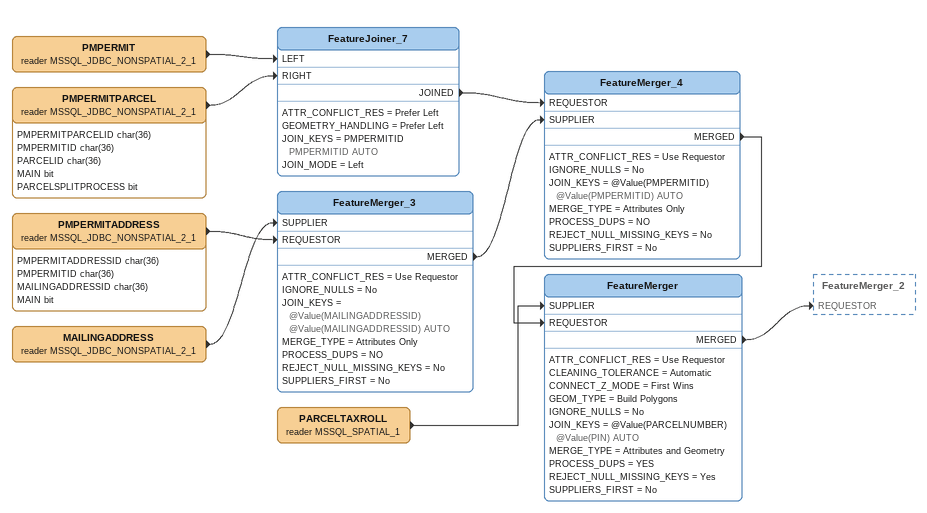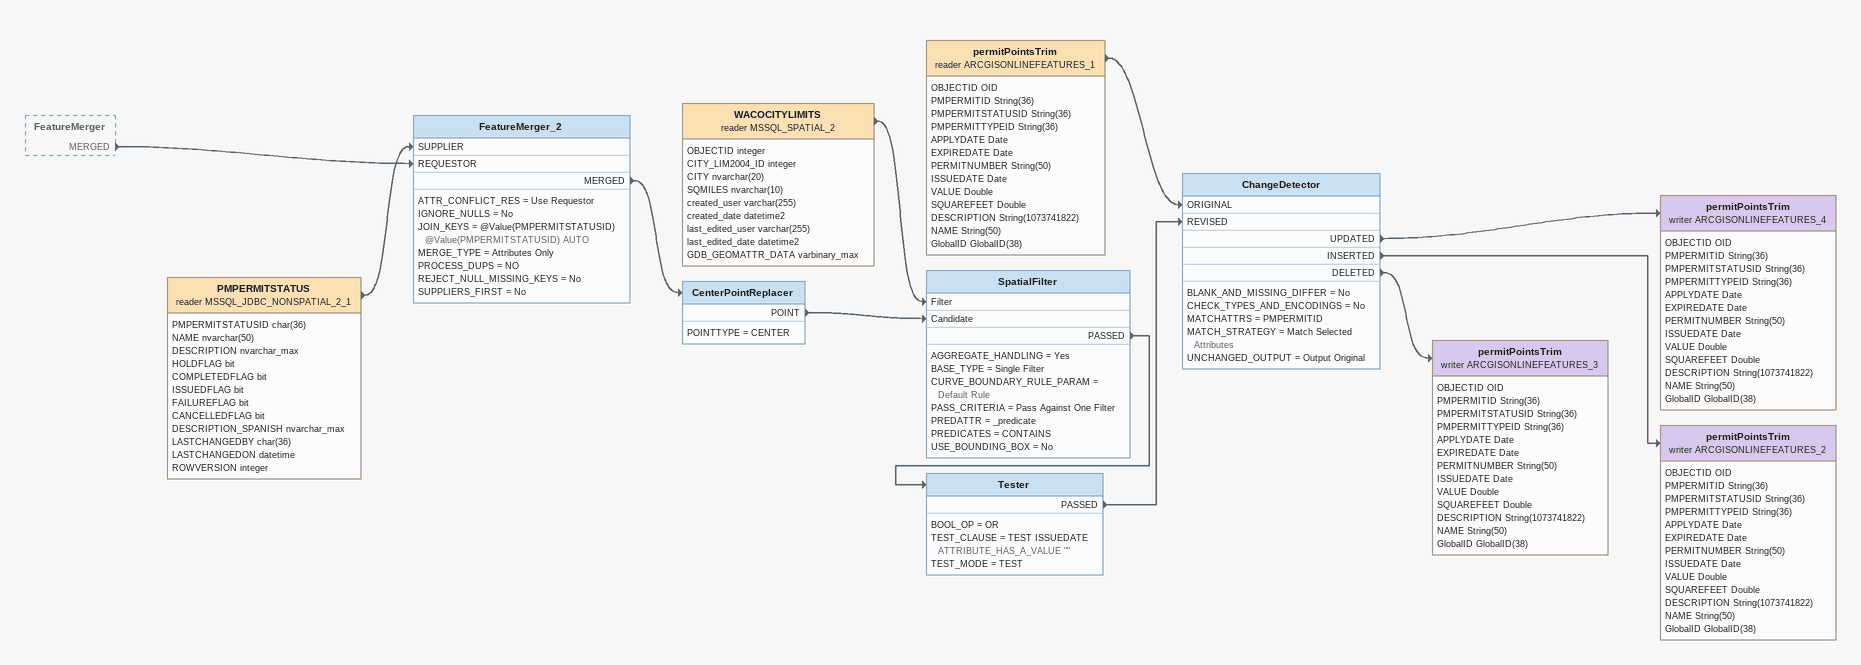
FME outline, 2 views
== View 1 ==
PMPERMITADDRESS (reader MSSQL_JDBC_NONSPATIAL_2_1)
    attributes: PMPERMITADDRESSID char(36), PMPERMITID char(36), MAILINGADDRESSID char(36), MAIN bit
    -> FeatureMerger_3 [REQUESTOR]
MAILINGADDRESS (reader MSSQL_JDBC_NONSPATIAL_2_1)
    -> FeatureMerger_3 [SUPPLIER]
FeatureMerger_3
    ATTR_CONFLICT_RES = Use Requestor
    IGNORE_NULLS = No
    JOIN_KEYS = @Value(MAILINGADDRESSID) @Value(MAILINGADDRESSID) AUTO
    MERGE_TYPE = Attributes Only
    PROCESS_DUPS = NO
    REJECT_NULL_MISSING_KEYS = No
    SUPPLIERS_FIRST = No
    MERGED -> FeatureMerger_4 [SUPPLIER]
PMPERMIT (reader MSSQL_JDBC_NONSPATIAL_2_1)
    -> FeatureJoiner_7 [LEFT]
PMPERMITPARCEL (reader MSSQL_JDBC_NONSPATIAL_2_1)
    attributes: PMPERMITPARCELID char(36), PMPERMITID char(36), PARCELID char(36), MAIN bit, PARCELSPLITPROCESS bit
    -> FeatureJoiner_7 [RIGHT]
FeatureJoiner_7
    ATTR_CONFLICT_RES = Prefer Left
    GEOMETRY_HANDLING = Prefer Left
    JOIN_KEYS = PMPERMITID PMPERMITID AUTO
    JOIN_MODE = Left
    JOINED -> FeatureMerger_4 [REQUESTOR]
FeatureMerger_4
    ATTR_CONFLICT_RES = Use Requestor
    IGNORE_NULLS = No
    JOIN_KEYS = @Value(PMPERMITID) @Value(PMPERMITID) AUTO
    MERGE_TYPE = Attributes Only
    PROCESS_DUPS = NO
    REJECT_NULL_MISSING_KEYS = No
    SUPPLIERS_FIRST = No
    MERGED -> FeatureMerger [REQUESTOR]
PARCELTAXROLL (reader MSSQL_SPATIAL_1)
    -> FeatureMerger [SUPPLIER]
FeatureMerger
    ATTR_CONFLICT_RES = Use Requestor
    CLEANING_TOLERANCE = Automatic
    CONNECT_Z_MODE = First Wins
    GEOM_TYPE = Build Polygons
    IGNORE_NULLS = No
    JOIN_KEYS = @Value(PARCELNUMBER) @Value(PIN) AUTO
    MERGE_TYPE = Attributes and Geometry
    PROCESS_DUPS = YES
    REJECT_NULL_MISSING_KEYS = Yes
    SUPPLIERS_FIRST = No
    MERGED -> FeatureMerger_2 [REQUESTOR]

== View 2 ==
FeatureMerger [outside]
    MERGED -> FeatureMerger_2 [REQUESTOR]
PMPERMITSTATUS (reader MSSQL_JDBC_NONSPATIAL_2_1)
    attributes: PMPERMITSTATUSID char(36), NAME nvarchar(50), DESCRIPTION nvarchar_max, HOLDFLAG bit, COMPLETEDFLAG bit, ISSUEDFLAG bit, FAILUREFLAG bit, CANCELLEDFLAG bit, DESCRIPTION_SPANISH nvarchar_max, LASTCHANGEDBY char(36), LASTCHANGEDON datetime, ROWVERSION integer
    -> FeatureMerger_2 [SUPPLIER]
FeatureMerger_2
    ATTR_CONFLICT_RES = Use Requestor
    IGNORE_NULLS = No
    JOIN_KEYS = @Value(PMPERMITSTATUSID) @Value(PMPERMITSTATUSID) AUTO
    MERGE_TYPE = Attributes Only
    PROCESS_DUPS = NO
    REJECT_NULL_MISSING_KEYS = No
    SUPPLIERS_FIRST = No
    MERGED -> CenterPointReplacer
CenterPointReplacer
    POINTTYPE = CENTER
    POINT -> SpatialFilter [Candidate]
WACOCITYLIMITS (reader MSSQL_SPATIAL_2)
    attributes: OBJECTID integer, CITY_LIM2004_ID integer, CITY nvarchar(20), SQMILES nvarchar(10), created_user varchar(255), created_date datetime2, last_edited_user varchar(255), last_edited_date datetime2, GDB_GEOMATTR_DATA varbinary_max
    -> SpatialFilter [Filter]
SpatialFilter
    AGGREGATE_HANDLING = Yes
    BASE_TYPE = Single Filter
    CURVE_BOUNDARY_RULE_PARAM = Default Rule
    PASS_CRITERIA = Pass Against One Filter
    PREDATTR = _predicate
    PREDICATES = CONTAINS
    USE_BOUNDING_BOX = No
    PASSED -> Tester
Tester
    BOOL_OP = OR
    TEST_CLAUSE = TEST ISSUEDATE ATTRIBUTE_HAS_A_VALUE ""
    TEST_MODE = TEST
    PASSED -> ChangeDetector [REVISED]
permitPointsTrim (reader ARCGISONLINEFEATURES_1)
    attributes: OBJECTID OID, PMPERMITID String(36), PMPERMITSTATUSID String(36), PMPERMITTYPEID String(36), APPLYDATE Date, EXPIREDATE Date, PERMITNUMBER String(50), ISSUEDATE Date, VALUE Double, SQUAREFEET Double, DESCRIPTION String(1073741822), NAME String(50), GlobalID GlobalID(38)
    -> ChangeDetector [ORIGINAL]
ChangeDetector
    BLANK_AND_MISSING_DIFFER = No
    CHECK_TYPES_AND_ENCODINGS = No
    MATCHATTRS = PMPERMITID
    MATCH_STRATEGY = Match Selected Attributes
    UNCHANGED_OUTPUT = Output Original
    UPDATED -> permitPointsTrim (writer ARCGISONLINEFEATURES_4)
    INSERTED -> permitPointsTrim (writer ARCGISONLINEFEATURES_2)
    DELETED -> permitPointsTrim (writer ARCGISONLINEFEATURES_3)
permitPointsTrim (writer ARCGISONLINEFEATURES_4)
    attributes: OBJECTID OID, PMPERMITID String(36), PMPERMITSTATUSID String(36), PMPERMITTYPEID String(36), APPLYDATE Date, EXPIREDATE Date, PERMITNUMBER String(50), ISSUEDATE Date, VALUE Double, SQUAREFEET Double, DESCRIPTION String(1073741822), NAME String(50), GlobalID GlobalID(38)
permitPointsTrim (writer ARCGISONLINEFEATURES_2)
    attributes: OBJECTID OID, PMPERMITID String(36), PMPERMITSTATUSID String(36), PMPERMITTYPEID String(36), APPLYDATE Date, EXPIREDATE Date, PERMITNUMBER String(50), ISSUEDATE Date, VALUE Double, SQUAREFEET Double, DESCRIPTION String(1073741822), NAME String(50), GlobalID GlobalID(38)
permitPointsTrim (writer ARCGISONLINEFEATURES_3)
    attributes: OBJECTID OID, PMPERMITID String(36), PMPERMITSTATUSID String(36), PMPERMITTYPEID String(36), APPLYDATE Date, EXPIREDATE Date, PERMITNUMBER String(50), ISSUEDATE Date, VALUE Double, SQUAREFEET Double, DESCRIPTION String(1073741822), NAME String(50), GlobalID GlobalID(38)
